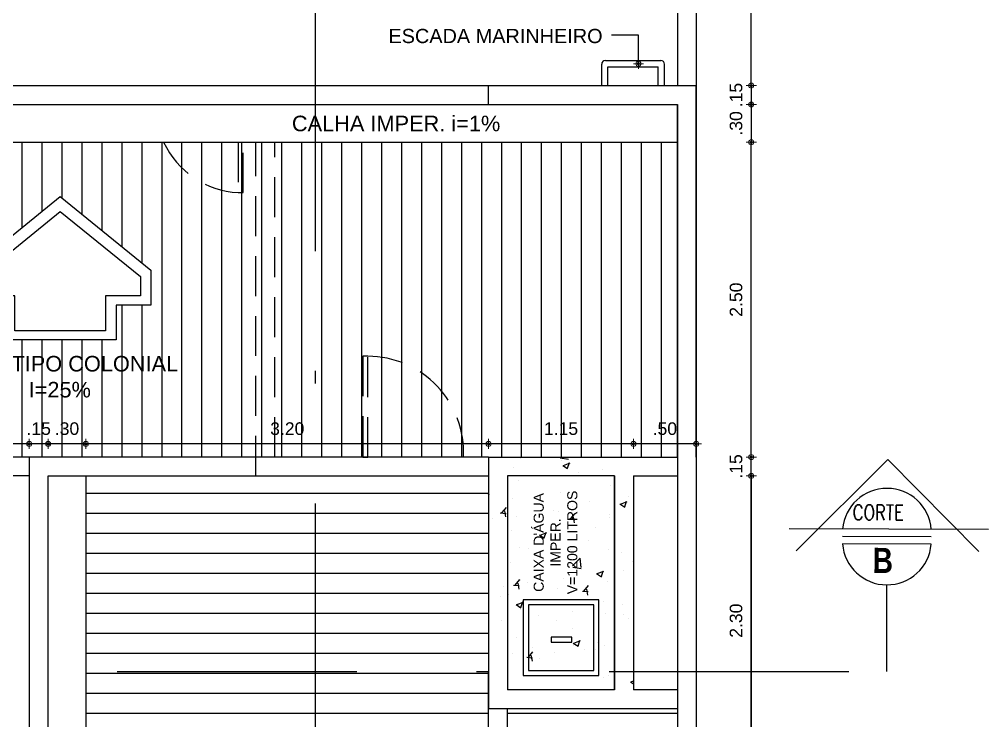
# Model space of a CAD drawing. Header units: millimetres. Extents: x 1540 to 1603, y 509.1 to 598.2.
# Drawn here: x 1560.97 to 1568.67, y 586.55 to 592.12 of the extents above; entities that cross this region are included whole.
import ezdxf

# ---------------------------------------------------------------- set-up
doc = ezdxf.new("R2010")
doc.units = ezdxf.units.MM
doc.linetypes.add('DASHDOT2', pattern=[12.7, 6.35, -3.175, 0, -3.175])
doc.linetypes.add('HIDDEN', pattern=[9.525, 6.35, -3.175])
for name, color, linetype in [('0-L. PISO', 4, 'Continuous'), ('0-TEXTO 01', 230, 'Continuous'), ('A-PEN-08', 8, 'Continuous'), ('A-PEN-B', 5, 'Continuous'), ('A-PEN-C', 4, 'Continuous'), ('A-PEN-G', 3, 'Continuous'), ('A-PEN-M', 6, 'Continuous'), ('A-PEN-R', 1, 'Continuous'), ('A-PEN-Y', 2, 'Continuous'), ('L-Cortes', 2, 'Continuous')]:
    doc.layers.add(name, color=color, linetype=linetype)
doc.layers.add('COTAS', color=53, linetype='Continuous', lineweight=9)
doc.styles.add('CARIMBO_DADOS', font='arial.ttf', dxfattribs={"height": 0.1})
doc.styles.add('REG60', font='romans.shx', dxfattribs={"width": 0.8, "height": 0.15})
doc.styles.add('SANSSERIF2', font='sanssb__.ttf', dxfattribs={"width": 0.8})
doc.dimstyles.new('COTAS_EXTERNAS', dxfattribs={"dimtxt": 0.1, "dimasz": 0.01, "dimexe": 0, "dimexo": 0, "dimgap": 0.07, "dimtad": 1, "dimzin": 5, "dimdsep": 46, "dimtxsty": 'CARIMBO_DADOS', "dimblk1": 'CIRCULOS', "dimblk2": 'CIRCULOS', "dimsah": 1, "dimcen": 0, "dimse1": 1, "dimse2": 1, "dimclrd": 8, "dimclre": 8, "dimclrt": 230, "dimadec": 0, "dimazin": 0, "dimtfac": 100, "dimtix": 1, "dimtmove": 2, "dimatfit": 3, "dimldrblk": 'CIRCULOS', "dimfxl": 1, "dimtolj": 1, "dimtzin": 5, "dimarcsym": 0})
doc.dimstyles.get("Standard").update_dxf_attribs({"dimtxt": 0.18, "dimasz": 0.18, "dimexe": 0.18, "dimexo": 0.0625, "dimgap": 0.09, "dimtad": 0, "dimtih": 1, "dimtoh": 1, "dimdec": 4, "dimzin": 0, "dimdsep": 46, "dimtxsty": 'Standard', "dimcen": 0.09, "dimadec": 0, "dimazin": 0, "dimtfac": 1, "dimtdec": 4, "dimtofl": 0, "dimtmove": 0, "dimatfit": 3, "dimfxl": 1, "dimtolj": 1, "dimtzin": 0, "dimarcsym": 0})

# ---------------------------------------------------------------- blocks, each defined once
blk = doc.blocks.new('CIRCULOS')
at = {"layer": 'COTAS'}
for p, q in [((-4, 0), (4, 0)), ((0, 4), (0, -4))]:
    blk.add_line(p, q, dxfattribs=at)
for radius in [2, 1]:
    blk.add_circle((0, 0), radius, dxfattribs=at)
blk = doc.blocks.new('*D545')
at = {"layer": 'A-PEN-08', "color": 8, "lineweight": -2, "ltscale": 0.05}
blk.add_line((1559.1397, 588.4859), (1559.1397, 581.7559), dxfattribs=at)
at = {"layer": 'Defpoints', "color": 0, "ltscale": 0.05}
for p in [(1559.3482, 588.4959), (1559.1397, 581.7459), (1561.1982, 581.7459)]:
    blk.add_point(p, dxfattribs=at)
at = {"layer": 'A-PEN-08', "color": 8, "lineweight": -2, "ltscale": 0.05, "xscale": 0.01, "yscale": 0.01, "zscale": 0.01}
for p, rotation in [((1559.1397, 588.4959), 90), ((1559.1397, 581.7459), 270)]:
    blk.add_blockref('CIRCULOS', p, dxfattribs=dict(at, rotation=rotation))
at = {"layer": 'A-PEN-08', "color": 230, "ltscale": 0.05, "insert": (1559.0187, 585.1209), "char_height": 0.1, "attachment_point": 5, "rotation": 90, "style": 'CARIMBO_DADOS'}
blk.add_mtext('\\A1;6.75', dxfattribs=at)
blk = doc.blocks.new('*D549')
at = {"layer": 'A-PEN-08', "color": 8, "lineweight": -2, "ltscale": 0.05}
blk.add_line((1559.5082, 592.3424), (1566.1882, 592.3424), dxfattribs=at)
at = {"layer": 'Defpoints', "color": 0, "ltscale": 0.05}
for p in [(1566.1982, 592.3424), (1559.4982, 591.4459), (1566.1982, 591.4459)]:
    blk.add_point(p, dxfattribs=at)
at = {"layer": 'A-PEN-08', "color": 8, "lineweight": -2, "ltscale": 0.05, "xscale": 0.01, "yscale": 0.01, "zscale": 0.01, "rotation": 180}
blk.add_blockref('CIRCULOS', (1559.4982, 592.3424), dxfattribs=at)
at = {"layer": 'A-PEN-08', "color": 8, "lineweight": -2, "ltscale": 0.05, "xscale": 0.01, "yscale": 0.01, "zscale": 0.01}
blk.add_blockref('CIRCULOS', (1566.1982, 592.3424), dxfattribs=at)
at = {"layer": 'A-PEN-08', "color": 230, "ltscale": 0.05, "insert": (1562.8482, 592.4635), "char_height": 0.1, "attachment_point": 5, "style": 'CARIMBO_DADOS'}
blk.add_mtext('\\A1;6.70', dxfattribs=at)
blk = doc.blocks.new('*D550')
at = {"layer": 'A-PEN-08', "color": 8, "lineweight": -2, "ltscale": 0.05}
for p, q in [((1566.1882, 592.3424), (1566.1782, 592.3424)), ((1566.1982, 592.3424), (1566.3482, 592.3424)), ((1566.3582, 592.3424), (1566.3682, 592.3424))]:
    blk.add_line(p, q, dxfattribs=at)
at = {"layer": 'Defpoints', "color": 0, "ltscale": 0.05}
for p in [(1566.3482, 592.3424), (1566.3482, 591.5959), (1566.1982, 591.4459)]:
    blk.add_point(p, dxfattribs=at)
at = {"layer": 'A-PEN-08', "color": 8, "lineweight": -2, "ltscale": 0.05, "xscale": 0.01, "yscale": 0.01, "zscale": 0.01}
blk.add_blockref('CIRCULOS', (1566.1982, 592.3424), dxfattribs=at)
at = {"layer": 'A-PEN-08', "color": 8, "lineweight": -2, "ltscale": 0.05, "xscale": 0.01, "yscale": 0.01, "zscale": 0.01, "rotation": 180}
blk.add_blockref('CIRCULOS', (1566.3482, 592.3424), dxfattribs=at)
at = {"layer": 'A-PEN-08', "color": 230, "ltscale": 0.05, "insert": (1566.2732, 592.4635), "char_height": 0.1, "attachment_point": 5, "style": 'CARIMBO_DADOS'}
blk.add_mtext('\\A1;.15', dxfattribs=at)
blk = doc.blocks.new('*D551')
at = {"layer": 'A-PEN-08', "color": 8, "lineweight": -2, "ltscale": 0.05}
for p, q in [((1566.7852, 591.6059), (1566.7852, 591.6159)), ((1566.7852, 591.5959), (1566.7852, 591.4459)), ((1566.7852, 591.4359), (1566.7852, 591.4259))]:
    blk.add_line(p, q, dxfattribs=at)
at = {"layer": 'Defpoints', "color": 0, "ltscale": 0.05}
for p in [(1566.3482, 591.5959), (1566.1982, 591.4459), (1566.7852, 591.4459)]:
    blk.add_point(p, dxfattribs=at)
at = {"layer": 'A-PEN-08', "color": 8, "lineweight": -2, "ltscale": 0.05, "xscale": 0.01, "yscale": 0.01, "zscale": 0.01}
for p, rotation in [((1566.7852, 591.5959), 270), ((1566.7852, 591.4459), 90)]:
    blk.add_blockref('CIRCULOS', p, dxfattribs=dict(at, rotation=rotation))
at = {"layer": 'A-PEN-08', "color": 230, "ltscale": 0.05, "insert": (1566.6642, 591.5209), "char_height": 0.1, "attachment_point": 5, "rotation": 90, "style": 'CARIMBO_DADOS'}
blk.add_mtext('\\A1;.15', dxfattribs=at)
blk = doc.blocks.new('*D552')
at = {"layer": 'A-PEN-08', "color": 8, "lineweight": -2, "ltscale": 0.05}
for p, q in [((1566.7852, 591.4559), (1566.7852, 591.4659)), ((1566.7852, 591.4459), (1566.7852, 591.1459)), ((1566.7852, 591.1359), (1566.7852, 591.1259))]:
    blk.add_line(p, q, dxfattribs=at)
at = {"layer": 'Defpoints', "color": 0, "ltscale": 0.05}
for p in [(1566.1982, 591.4459), (1566.1982, 591.1459), (1566.7852, 591.1459)]:
    blk.add_point(p, dxfattribs=at)
at = {"layer": 'A-PEN-08', "color": 8, "lineweight": -2, "ltscale": 0.05, "xscale": 0.01, "yscale": 0.01, "zscale": 0.01}
for p, rotation in [((1566.7852, 591.4459), 270), ((1566.7852, 591.1459), 90)]:
    blk.add_blockref('CIRCULOS', p, dxfattribs=dict(at, rotation=rotation))
at = {"layer": 'A-PEN-08', "color": 230, "ltscale": 0.05, "insert": (1566.6641, 591.2959), "char_height": 0.1, "attachment_point": 5, "rotation": 90, "style": 'CARIMBO_DADOS'}
blk.add_mtext('\\A1;.30', dxfattribs=at)
blk = doc.blocks.new('*D367')
at = {"layer": 'A-PEN-08', "color": 8, "lineweight": -2, "ltscale": 0.05}
blk.add_line((1566.7852, 586.2059), (1566.7852, 588.4859), dxfattribs=at)
at = {"layer": 'Defpoints', "color": 0, "ltscale": 0.05}
for p in [(1561.1982, 588.4959), (1566.7852, 588.4959), (1564.8482, 586.1959)]:
    blk.add_point(p, dxfattribs=at)
at = {"layer": 'A-PEN-08', "color": 8, "lineweight": -2, "ltscale": 0.05, "xscale": 0.01, "yscale": 0.01, "zscale": 0.01}
for p, rotation in [((1566.7852, 588.4959), 90), ((1566.7852, 586.1959), 270)]:
    blk.add_blockref('CIRCULOS', p, dxfattribs=dict(at, rotation=rotation))
at = {"layer": 'A-PEN-08', "color": 230, "ltscale": 0.05, "insert": (1566.6641, 587.3459), "char_height": 0.1, "attachment_point": 5, "rotation": 90, "style": 'CARIMBO_DADOS'}
blk.add_mtext('\\A1;2.30', dxfattribs=at)
blk = doc.blocks.new('*D368')
at = {"layer": 'A-PEN-08', "color": 8, "lineweight": -2, "ltscale": 0.05}
blk.add_line((1566.7852, 588.4859), (1566.7852, 586.2059), dxfattribs=at)
at = {"layer": 'Defpoints', "color": 0, "ltscale": 0.05}
for p in [(1561.1982, 588.4959), (1566.1982, 586.1959), (1566.7852, 586.1959)]:
    blk.add_point(p, dxfattribs=at)
at = {"layer": 'A-PEN-08', "color": 8, "lineweight": -2, "ltscale": 0.05, "xscale": 0.01, "yscale": 0.01, "zscale": 0.01}
for p, rotation in [((1566.7852, 588.4959), 90), ((1566.7852, 586.1959), 270)]:
    blk.add_blockref('CIRCULOS', p, dxfattribs=dict(at, rotation=rotation))
at = {"layer": 'A-PEN-08', "color": 230, "ltscale": 0.05, "insert": (1566.6641, 587.3459), "char_height": 0.1, "attachment_point": 5, "rotation": 90, "style": 'CARIMBO_DADOS'}
blk.add_mtext('\\A1;2.30', dxfattribs=at)
blk = doc.blocks.new('*D569')
at = {"layer": 'A-PEN-08', "color": 8, "lineweight": -2, "ltscale": 0.05}
blk.add_line((1566.3382, 588.7498), (1565.8582, 588.7498), dxfattribs=at)
at = {"layer": 'Defpoints', "color": 0, "ltscale": 0.05}
for p in [(1565.8482, 588.7498), (1565.8482, 588.4959), (1566.3482, 588.4959)]:
    blk.add_point(p, dxfattribs=at)
at = {"layer": 'A-PEN-08', "color": 8, "lineweight": -2, "ltscale": 0.05, "xscale": 0.01, "yscale": 0.01, "zscale": 0.01, "rotation": 180}
blk.add_blockref('CIRCULOS', (1565.8482, 588.7498), dxfattribs=at)
at = {"layer": 'A-PEN-08', "color": 8, "lineweight": -2, "ltscale": 0.05, "xscale": 0.01, "yscale": 0.01, "zscale": 0.01}
blk.add_blockref('CIRCULOS', (1566.3482, 588.7498), dxfattribs=at)
at = {"layer": 'A-PEN-08', "color": 230, "ltscale": 0.05, "insert": (1566.0982, 588.8708), "char_height": 0.1, "attachment_point": 5, "style": 'CARIMBO_DADOS'}
blk.add_mtext('\\A1;.50', dxfattribs=at)
blk = doc.blocks.new('*D371')
at = {"layer": 'A-PEN-08', "color": 8, "lineweight": -2, "ltscale": 0.05}
blk.add_line((1565.8382, 588.7498), (1564.7082, 588.7498), dxfattribs=at)
at = {"layer": 'Defpoints', "color": 0, "ltscale": 0.05}
for p in [(1564.6982, 588.7498), (1564.6982, 588.6307), (1565.8482, 588.6459)]:
    blk.add_point(p, dxfattribs=at)
at = {"layer": 'A-PEN-08', "color": 8, "lineweight": -2, "ltscale": 0.05, "xscale": 0.01, "yscale": 0.01, "zscale": 0.01, "rotation": 180}
blk.add_blockref('CIRCULOS', (1564.6982, 588.7498), dxfattribs=at)
at = {"layer": 'A-PEN-08', "color": 8, "lineweight": -2, "ltscale": 0.05, "xscale": 0.01, "yscale": 0.01, "zscale": 0.01}
blk.add_blockref('CIRCULOS', (1565.8482, 588.7498), dxfattribs=at)
at = {"layer": 'A-PEN-08', "color": 230, "ltscale": 0.05, "insert": (1565.2732, 588.8708), "char_height": 0.1, "attachment_point": 5, "style": 'CARIMBO_DADOS'}
blk.add_mtext('\\A1;1.15', dxfattribs=at)
blk = doc.blocks.new('*D570')
at = {"layer": 'A-PEN-08', "color": 8, "lineweight": -2, "ltscale": 0.05}
for p, q in [((1566.7852, 588.6559), (1566.7852, 588.6659)), ((1566.7852, 588.4959), (1566.7852, 588.6459)), ((1566.7852, 588.4859), (1566.7852, 588.4759))]:
    blk.add_line(p, q, dxfattribs=at)
at = {"layer": 'Defpoints', "color": 0, "ltscale": 0.05}
for p in [(1566.1497, 588.6459), (1566.7852, 588.6459), (1566.1982, 588.4959)]:
    blk.add_point(p, dxfattribs=at)
at = {"layer": 'A-PEN-08', "color": 8, "lineweight": -2, "ltscale": 0.05, "xscale": 0.01, "yscale": 0.01, "zscale": 0.01}
for p, rotation in [((1566.7852, 588.6459), 270), ((1566.7852, 588.4959), 90)]:
    blk.add_blockref('CIRCULOS', p, dxfattribs=dict(at, rotation=rotation))
at = {"layer": 'A-PEN-08', "color": 230, "ltscale": 0.05, "insert": (1566.6642, 588.5709), "char_height": 0.1, "attachment_point": 5, "rotation": 90, "style": 'CARIMBO_DADOS'}
blk.add_mtext('\\A1;.15', dxfattribs=at)
blk = doc.blocks.new('*D571')
at = {"layer": 'A-PEN-08', "color": 8, "lineweight": -2, "ltscale": 0.05}
blk.add_line((1566.7852, 588.6559), (1566.7852, 591.1359), dxfattribs=at)
at = {"layer": 'Defpoints', "color": 0, "ltscale": 0.05}
for p in [(1566.1982, 591.1459), (1566.7852, 591.1459), (1566.1497, 588.6459)]:
    blk.add_point(p, dxfattribs=at)
at = {"layer": 'A-PEN-08', "color": 8, "lineweight": -2, "ltscale": 0.05, "xscale": 0.01, "yscale": 0.01, "zscale": 0.01}
for p, rotation in [((1566.7852, 591.1459), 90), ((1566.7852, 588.6459), 270)]:
    blk.add_blockref('CIRCULOS', p, dxfattribs=dict(at, rotation=rotation))
at = {"layer": 'A-PEN-08', "color": 230, "ltscale": 0.05, "insert": (1566.6642, 589.8959), "char_height": 0.1, "attachment_point": 5, "rotation": 90, "style": 'CARIMBO_DADOS'}
blk.add_mtext('\\A1;2.50', dxfattribs=at)
blk = doc.blocks.new('*D572')
at = {"layer": 'A-PEN-08', "color": 8, "lineweight": -2, "ltscale": 0.05}
blk.add_line((1564.6882, 588.7498), (1561.5082, 588.7498), dxfattribs=at)
at = {"layer": 'Defpoints', "color": 0, "ltscale": 0.05}
for p in [(1561.4982, 588.7498), (1564.6982, 588.6307), (1561.4982, 588.4959)]:
    blk.add_point(p, dxfattribs=at)
at = {"layer": 'A-PEN-08', "color": 8, "lineweight": -2, "ltscale": 0.05, "xscale": 0.01, "yscale": 0.01, "zscale": 0.01, "rotation": 180}
blk.add_blockref('CIRCULOS', (1561.4982, 588.7498), dxfattribs=at)
at = {"layer": 'A-PEN-08', "color": 8, "lineweight": -2, "ltscale": 0.05, "xscale": 0.01, "yscale": 0.01, "zscale": 0.01}
blk.add_blockref('CIRCULOS', (1564.6982, 588.7498), dxfattribs=at)
at = {"layer": 'A-PEN-08', "color": 230, "ltscale": 0.05, "insert": (1563.0982, 588.8709), "char_height": 0.1, "attachment_point": 5, "style": 'CARIMBO_DADOS'}
blk.add_mtext('\\A1;3.20', dxfattribs=at)
blk = doc.blocks.new('*D573')
at = {"layer": 'A-PEN-08', "color": 8, "lineweight": -2, "ltscale": 0.05}
for p, q in [((1561.1882, 588.7498), (1561.1782, 588.7498)), ((1561.4982, 588.7498), (1561.1982, 588.7498)), ((1561.5082, 588.7498), (1561.5182, 588.7498))]:
    blk.add_line(p, q, dxfattribs=at)
at = {"layer": 'Defpoints', "color": 0, "ltscale": 0.05}
for p in [(1561.1982, 588.7498), (1561.1982, 588.4959), (1561.4982, 588.4959)]:
    blk.add_point(p, dxfattribs=at)
at = {"layer": 'A-PEN-08', "color": 8, "lineweight": -2, "ltscale": 0.05, "xscale": 0.01, "yscale": 0.01, "zscale": 0.01}
blk.add_blockref('CIRCULOS', (1561.1982, 588.7498), dxfattribs=at)
at = {"layer": 'A-PEN-08', "color": 8, "lineweight": -2, "ltscale": 0.05, "xscale": 0.01, "yscale": 0.01, "zscale": 0.01, "rotation": 180}
blk.add_blockref('CIRCULOS', (1561.4982, 588.7498), dxfattribs=at)
at = {"layer": 'A-PEN-08', "color": 230, "ltscale": 0.05, "insert": (1561.3482, 588.8709), "char_height": 0.1, "attachment_point": 5, "style": 'CARIMBO_DADOS'}
blk.add_mtext('\\A1;.30', dxfattribs=at)
blk = doc.blocks.new('*D574')
at = {"layer": 'A-PEN-08', "color": 8, "lineweight": -2, "ltscale": 0.05}
for p, q in [((1561.0382, 588.7498), (1561.0282, 588.7498)), ((1561.1982, 588.7498), (1561.0482, 588.7498)), ((1561.2082, 588.7498), (1561.2182, 588.7498))]:
    blk.add_line(p, q, dxfattribs=at)
at = {"layer": 'Defpoints', "color": 0, "ltscale": 0.05}
for p in [(1561.0482, 588.7498), (1561.0482, 588.6459), (1561.1982, 588.4959)]:
    blk.add_point(p, dxfattribs=at)
at = {"layer": 'A-PEN-08', "color": 8, "lineweight": -2, "ltscale": 0.05, "xscale": 0.01, "yscale": 0.01, "zscale": 0.01}
blk.add_blockref('CIRCULOS', (1561.0482, 588.7498), dxfattribs=at)
at = {"layer": 'A-PEN-08', "color": 8, "lineweight": -2, "ltscale": 0.05, "xscale": 0.01, "yscale": 0.01, "zscale": 0.01, "rotation": 180}
blk.add_blockref('CIRCULOS', (1561.1982, 588.7498), dxfattribs=at)
at = {"layer": 'A-PEN-08', "color": 230, "ltscale": 0.05, "insert": (1561.1232, 588.8708), "char_height": 0.1, "attachment_point": 5, "style": 'CARIMBO_DADOS'}
blk.add_mtext('\\A1;.15', dxfattribs=at)
blk = doc.blocks.new('*D575')
at = {"layer": 'A-PEN-08', "color": 8, "lineweight": -2, "ltscale": 0.05}
blk.add_line((1561.0382, 588.7498), (1559.5082, 588.7498), dxfattribs=at)
at = {"layer": 'Defpoints', "color": 0, "ltscale": 0.05}
for p in [(1559.4982, 588.7498), (1559.4982, 588.6459), (1561.0482, 588.6459)]:
    blk.add_point(p, dxfattribs=at)
at = {"layer": 'A-PEN-08', "color": 8, "lineweight": -2, "ltscale": 0.05, "xscale": 0.01, "yscale": 0.01, "zscale": 0.01, "rotation": 180}
blk.add_blockref('CIRCULOS', (1559.4982, 588.7498), dxfattribs=at)
at = {"layer": 'A-PEN-08', "color": 8, "lineweight": -2, "ltscale": 0.05, "xscale": 0.01, "yscale": 0.01, "zscale": 0.01}
blk.add_blockref('CIRCULOS', (1561.0482, 588.7498), dxfattribs=at)
at = {"layer": 'A-PEN-08', "color": 230, "ltscale": 0.05, "insert": (1560.2732, 588.8708), "char_height": 0.1, "attachment_point": 5, "style": 'CARIMBO_DADOS'}
blk.add_mtext('\\A1;1.55', dxfattribs=at)
blk = doc.blocks.new('*D578')
at = {"layer": 'A-PEN-08', "color": 8, "lineweight": -2, "ltscale": 0.05}
blk.add_line((1566.7852, 591.6059), (1566.7852, 594.5859), dxfattribs=at)
at = {"layer": 'Defpoints', "color": 0, "ltscale": 0.05}
for p in [(1566.1982, 594.5959), (1566.7852, 594.5959), (1566.3482, 591.5959)]:
    blk.add_point(p, dxfattribs=at)
at = {"layer": 'A-PEN-08', "color": 8, "lineweight": -2, "ltscale": 0.05, "xscale": 0.01, "yscale": 0.01, "zscale": 0.01}
for p, rotation in [((1566.7852, 594.5959), 90), ((1566.7852, 591.5959), 270)]:
    blk.add_blockref('CIRCULOS', p, dxfattribs=dict(at, rotation=rotation))
at = {"layer": 'A-PEN-08', "color": 230, "ltscale": 0.05, "insert": (1566.6641, 593.0959), "char_height": 0.1, "attachment_point": 5, "rotation": 90, "style": 'CARIMBO_DADOS'}
blk.add_mtext('\\A1;3.00', dxfattribs=at)

msp = doc.modelspace()

# ---------------------------------------------------------------- hatches: boundary and pattern name
at = {"layer": 'A-PEN-B', "ltscale": 0.05}
h = msp.add_hatch(dxfattribs=at)
h.set_pattern_fill('LINE', color=8, scale=0.05, angle=90, style=0)
h.set_pattern_definition([(90, (-2519.20092, 406.11288), (-0.15875, 1e-17), [])])
h.paths.add_polyline_path([(1560.5743, 590.13), (1560.5743, 589.8529), (1560.8514, 589.8529), (1560.8514, 589.5758), (1561.7382, 589.5758), (1561.7382, 589.8529), (1562.0153, 589.8529), (1562.0153, 590.13), (1561.2948, 590.7148)], flags=0)
h.paths.add_polyline_path([(1559.4982, 588.6459), (1566.1982, 588.6459), (1566.1982, 591.1459), (1559.4982, 591.1459)])
h = msp.add_hatch(dxfattribs=at)
h.set_pattern_fill('LINE', color=8, scale=0.05, style=0)
h.set_pattern_definition([(7e-15, (-2519.20092, 406.11288), (0, 0.15875), [])])
h.paths.add_polyline_path([(1561.4982, 581.7459), (1564.6982, 581.7459), (1564.6982, 588.4959), (1561.4982, 588.4959)])
h.paths.add_polyline_path([(1563.2197, 585.432), (1563.2197, 585.7091), (1562.9426, 585.7091), (1562.3577, 584.9886), (1562.9426, 584.2681), (1563.2197, 584.2681), (1563.2197, 584.5452), (1563.4968, 584.5452), (1563.4968, 585.432)], flags=0)

# ---------------------------------------------------------------- linework, layer by layer
at = {"color": 6}
for p, q in [((1567.1406, 587.9019), (1567.8698, 588.6258)), ((1568.5936, 587.8966), (1567.8698, 588.6258)), ((1568.6706, 588.0699), (1567.0872, 588.0757))]:
    msp.add_line(p, q, dxfattribs=at)
for p, q in [((1568.2149, 588.0126), (1567.5097, 588.0152)), ((1568.2147, 587.9536), (1567.5095, 587.9562))]:
    msp.add_line(p, q)
for centre, start, end in [((1567.8624, 588.0433), 4.56915, 175.00876), ((1567.8622, 587.9844), 184.56915, 355.00876)]:
    msp.add_arc(centre, 0.3538, start, end)
at = {"layer": '0-L. PISO', "color": 6, "ltscale": 0.05}
for p, q in [((1565.5963, 591.5959), (1565.5963, 591.7659)), ((1565.6263, 591.7959), (1566.0663, 591.7959)), ((1565.6463, 591.7459), (1566.0463, 591.7459)), ((1565.6463, 591.5959), (1565.6463, 591.7459)), ((1566.0463, 591.5959), (1566.0463, 591.7459)), ((1566.0963, 591.5959), (1566.0963, 591.7659))]:
    msp.add_line(p, q, dxfattribs=at)
for centre, start, end in [((1565.6263, 591.7659), 90, 180), ((1566.0663, 591.7659), 0, 90)]:
    msp.add_arc(centre, 0.03, start, end, dxfattribs=at)
at = {"layer": 'A-PEN-08', "ltscale": 0.05}
for p, q in [((1564.9519, 588.6307), (1564.9519, 588.6307)), ((1565.2655, 588.6402), (1565.3333, 588.6297)), ((1565.2807, 588.6153), (1565.2807, 588.6153)), ((1565.2865, 588.5798), (1565.3244, 588.5543)), ((1565.2917, 588.5789), (1565.345, 588.5994)), ((1565.3244, 588.5562), (1565.3399, 588.6023)), ((1565.3323, 588.6374), (1565.3313, 588.6459)), ((1564.8958, 588.5666), (1564.8958, 588.5666)), ((1565.4138, 588.5229), (1565.4138, 588.5229)), ((1565.6046, 588.548), (1565.6046, 588.548)), ((1564.9326, 588.4595), (1564.9326, 588.4595)), ((1564.6982, 588.3522), (1564.6996, 588.3565)), ((1564.6982, 588.3511), (1564.7048, 588.3536)), ((1565.2714, 588.3617), (1565.2714, 588.3617)), ((1565.6672, 588.4188), (1565.6672, 588.4188)), ((1564.8865, 588.3129), (1564.8865, 588.3129)), ((1565.0943, 588.3121), (1565.0943, 588.3121)), ((1565.5011, 588.2949), (1565.5011, 588.2949)), ((1565.6927, 588.2855), (1565.6927, 588.2855)), ((1565.7414, 588.273), (1565.7793, 588.2475)), ((1565.7465, 588.2721), (1565.7999, 588.2926)), ((1565.7793, 588.2494), (1565.7947, 588.2955)), ((1565.8092, 588.3286), (1565.8092, 588.3286)), ((1564.7906, 588.2022), (1564.8362, 588.1982)), ((1564.8024, 588.2018), (1564.8392, 588.2456)), ((1564.8347, 588.1703), (1564.8259, 588.2181)), ((1564.8482, 588.2269), (1564.8482, 588.2269)), ((1565.2133, 588.2224), (1565.2133, 588.2224)), ((1565.255, 588.2097), (1565.255, 588.2097)), ((1565.349, 588.154), (1565.3857, 588.1977)), ((1565.3648, 588.2523), (1565.3648, 588.2523)), ((1565.4041, 588.2475), (1565.4041, 588.2475)), ((1565.6618, 588.1925), (1565.6618, 588.1925)), ((1564.7321, 588.159), (1564.7321, 588.159)), ((1564.9204, 588.176), (1564.9204, 588.176)), ((1565.3372, 588.1544), (1565.3827, 588.1504)), ((1565.3812, 588.1225), (1565.3724, 588.1703)), ((1565.6579, 588.1651), (1565.6579, 588.1651)), ((1564.8773, 588.0592), (1564.8773, 588.0592)), ((1565.1063, 588.0264), (1565.1596, 588.0468)), ((1565.139, 588.0037), (1565.1545, 588.0497)), ((1565.2621, 588.108), (1565.2621, 588.108)), ((1565.5474, 588.085), (1565.5474, 588.085)), ((1565.1011, 588.0273), (1565.139, 588.0017)), ((1565.103, 588.0087), (1565.103, 588.0087)), ((1565.4922, 587.9849), (1565.4922, 587.9849)), ((1564.9427, 587.9247), (1564.9427, 587.9247)), ((1565.0129, 587.9218), (1565.0129, 587.9218)), ((1565.2036, 587.9469), (1565.2036, 587.9469)), ((1565.3495, 587.9075), (1565.3495, 587.9075)), ((1565.6487, 587.9115), (1565.6487, 587.9115)), ((1565.7563, 587.8903), (1565.7563, 587.8903)), ((1564.868, 587.8056), (1564.868, 587.8056)), ((1565.2529, 587.8543), (1565.2529, 587.8543)), ((1565.3647, 587.7804), (1565.4241, 587.8422)), ((1565.4333, 587.769), (1565.4249, 587.8414)), ((1565.8384, 587.8183), (1565.8384, 587.8183)), ((1565.3666, 587.7718), (1565.4343, 587.7613)), ((1565.394, 587.742), (1565.394, 587.742)), ((1565.5611, 587.7196), (1565.6145, 587.74)), ((1565.5939, 587.6969), (1565.6093, 587.7429)), ((1565.773, 587.7477), (1565.773, 587.7477)), ((1564.9082, 587.6286), (1564.9449, 587.6724)), ((1564.9496, 587.6658), (1564.9496, 587.6658)), ((1565.2918, 587.6844), (1565.2918, 587.6844)), ((1565.556, 587.7205), (1565.5939, 587.6949)), ((1565.6394, 587.6578), (1565.6394, 587.6578)), ((1564.8124, 587.6213), (1564.8124, 587.6213)), ((1564.8963, 587.629), (1564.9419, 587.625)), ((1564.9404, 587.5972), (1564.9316, 587.6449)), ((1565.0032, 587.6464), (1565.0032, 587.6464)), ((1565.2436, 587.6007), (1565.2436, 587.6007)), ((1565.4429, 587.5812), (1565.4884, 587.5772)), ((1565.4547, 587.5808), (1565.4914, 587.6246)), ((1565.487, 587.5494), (1565.4781, 587.5971)), ((1564.7944, 587.5353), (1564.7944, 587.5353)), ((1564.8587, 587.5519), (1564.8587, 587.5519)), ((1564.9536, 587.4511), (1564.9691, 587.4972)), ((1565.2011, 587.5182), (1565.2011, 587.5182)), ((1565.6079, 587.501), (1565.6079, 587.501)), ((1564.9157, 587.4747), (1564.9536, 587.4491)), ((1564.9209, 587.4738), (1564.9742, 587.4943)), ((1564.955, 587.433), (1564.955, 587.433)), ((1565.5726, 587.4472), (1565.5726, 587.4472)), ((1565.7633, 587.4723), (1565.7633, 587.4723)), ((1564.8027, 587.3459), (1564.8027, 587.3459)), ((1565.0913, 587.3838), (1565.0913, 587.3838)), ((1565.2343, 587.347), (1565.2343, 587.347)), ((1565.3618, 587.4158), (1565.3618, 587.4158)), ((1565.6301, 587.4041), (1565.6301, 587.4041)), ((1565.7686, 587.3986), (1565.7686, 587.3986)), ((1565.8069, 587.3637), (1565.8069, 587.3637)), ((1564.8495, 587.2982), (1564.8495, 587.2982)), ((1565.3625, 587.2874), (1565.3625, 587.2874)), ((1564.9182, 587.2111), (1564.9182, 587.2111)), ((1565.4085, 587.1443), (1565.4239, 587.1904)), ((1565.0495, 587.1308), (1565.0495, 587.1308)), ((1565.3706, 587.1679), (1565.4085, 587.1423)), ((1565.3721, 587.1467), (1565.3721, 587.1467)), ((1565.3757, 587.167), (1565.4291, 587.1875)), ((1565.4563, 587.1136), (1565.4563, 587.1136)), ((1565.5451, 587.1201), (1565.5451, 587.1201)), ((1565.5629, 587.1718), (1565.5629, 587.1718)), ((1565.6209, 587.1505), (1565.6209, 587.1505)), ((1564.8909, 587.0833), (1564.8909, 587.0833)), ((1565.0021, 587.0559), (1565.0476, 587.0519)), ((1565.0139, 587.0554), (1565.0506, 587.0992)), ((1565.0461, 587.024), (1565.0373, 587.0718)), ((1565.1007, 587.0438), (1565.1007, 587.0438)), ((1565.2251, 587.0933), (1565.2251, 587.0933)), ((1565.6116, 586.8968), (1565.6116, 586.8968)), ((1565.651, 586.9092), (1565.651, 586.9092)), ((1565.8254, 586.8611), (1565.8482, 586.8457)), ((1565.8306, 586.8602), (1565.8482, 586.867)), ((1565.8361, 586.8534), (1565.8361, 586.8534)), ((1565.4505, 586.6087), (1565.4505, 586.6087))]:
    msp.add_line(p, q, dxfattribs=at)
at = {"layer": 'A-PEN-B', "ltscale": 0.05}
for p, q in [((1566.3482, 594.7459), (1566.3482, 591.5959)), ((1566.1982, 594.5959), (1566.1982, 591.5959)), ((1566.3482, 588.6459), (1566.3482, 591.5959)), ((1566.1982, 588.6459), (1566.1982, 591.4459)), ((1566.1982, 591.4459), (1566.1982, 588.6459)), ((1564.6982, 588.6459), (1564.6982, 588.6459)), ((1564.6982, 588.6459), (1565.8482, 588.6459)), ((1564.6982, 588.6459), (1564.6982, 586.7704)), ((1565.8482, 588.6459), (1566.1982, 588.6459)), ((1565.6982, 588.4959), (1565.6982, 586.7959)), ((1564.6982, 586.7704), (1564.6982, 586.6437)), ((1565.6982, 586.7959), (1564.8482, 586.7959)), ((1566.1982, 586.7959), (1565.8482, 586.7959))]:
    msp.add_line(p, q, dxfattribs=at)
at = {"layer": 'A-PEN-B', "color": 2, "ltscale": 0.05}
msp.add_line((1566.3482, 591.5959), (1566.3482, 577.0959), dxfattribs=at)
at = {"layer": 'A-PEN-B', "color": 3, "ltscale": 0.05}
for p, q in [((1561.1982, 581.7459), (1561.1982, 588.4959)), ((1561.1982, 588.4959), (1564.6982, 588.4959))]:
    msp.add_line(p, q, dxfattribs=at)
at = {"layer": 'A-PEN-B', "color": 5, "ltscale": 0.05}
for p, q in [((1565.6982, 588.4959), (1564.8482, 588.4959)), ((1564.8482, 588.4959), (1564.8482, 586.7959)), ((1565.6982, 586.7959), (1565.6982, 588.4959)), ((1565.8482, 588.4959), (1565.8482, 586.7959)), ((1566.1982, 586.6459), (1564.6982, 586.6459))]:
    msp.add_line(p, q, dxfattribs=at)
at = {"layer": 'A-PEN-B', "color": 6, "ltscale": 0.05}
msp.add_line((1566.1982, 586.6089), (1564.8482, 586.6089), dxfattribs=at)
at = {"layer": 'A-PEN-B', "color": 2, "ltscale": 0.05}
for points in [[(1561.0482, 588.4959), (1559.3482, 588.4959), (1559.3482, 591.5959), (1559.4982, 591.5959), (1566.3482, 591.5959), (1566.3482, 586.0459)], [(1561.0482, 588.6459), (1559.4982, 588.6459), (1559.4982, 591.4459), (1566.1982, 591.4459), (1566.1982, 586.0459)]]:
    msp.add_lwpolyline(points, dxfattribs=at)
at = {"layer": 'A-PEN-B', "color": 3, "ltscale": 0.05}
for points in [[(1564.6982, 591.4459), (1564.6982, 591.5959)], [(1564.6982, 588.6459), (1561.0482, 588.6459), (1561.0482, 581.5959), (1564.8482, 581.5959), (1564.8482, 586.6459)]]:
    msp.add_lwpolyline(points, dxfattribs=at)
at = {"layer": 'A-PEN-B', "color": 6, "ltscale": 0.05}
for points in [[(1559.4982, 591.1459), (1566.1982, 591.1459)], [(1561.4982, 588.4959), (1561.4982, 581.7459)]]:
    msp.add_lwpolyline(points, dxfattribs=at)
at = {"layer": 'A-PEN-B', "color": 5, "ltscale": 0.05}
msp.add_lwpolyline([(1565.8482, 588.4959), (1566.1982, 588.4959)], dxfattribs=at)
at = {"layer": 'A-PEN-B', "color": 3, "ltscale": 0.05}
for points in [[(1564.9736, 586.9106), (1565.5736, 586.9106), (1565.5736, 587.5106), (1564.9736, 587.5106)], [(1565.0136, 586.9506), (1565.5336, 586.9506), (1565.5336, 587.4706), (1565.0136, 587.4706)], [(1565.1944, 587.1756), (1565.3602, 587.1756), (1565.3602, 587.2156), (1565.1944, 587.2156)]]:
    msp.add_lwpolyline(points, close=True, dxfattribs=at)
at = {"layer": 'A-PEN-C', "ltscale": 0.05}
msp.add_line((1564.8482, 588.3959), (1564.8482, 587.7959), dxfattribs=at)
at = {"layer": 'A-PEN-G', "color": 8, "linetype": 'HIDDEN', "ltscale": 0.05}
for p, q in [((1562.8482, 588.4959), (1562.8482, 591.1459)), ((1562.9982, 588.6459), (1562.9982, 591.1459)), ((1565.6982, 588.4959), (1565.6982, 586.7959))]:
    msp.add_line(p, q, dxfattribs=at)
at = {"layer": 'A-PEN-G', "ltscale": 0.05}
msp.add_line((1564.6982, 581.7459), (1564.6982, 586.9429), dxfattribs=at)
at = {"layer": 'A-PEN-G', "color": 8, "linetype": 'HIDDEN', "ltscale": 0.05}
msp.add_lwpolyline([(1562.7082, 591.1459), (1562.7082, 590.7459), (1562.7482, 590.7459), (1562.7482, 591.1459)], dxfattribs=at)
at = {"layer": 'A-PEN-G'}
msp.add_lwpolyline([(1561.2948, 590.7148), (1562.0153, 590.13), (1562.0153, 589.8529), (1561.7382, 589.8529), (1561.7382, 589.5758), (1560.8514, 589.5758), (1560.8514, 589.8529), (1560.5743, 589.8529), (1560.5743, 590.13)], close=True, dxfattribs=at)
at = {"layer": 'A-PEN-G', "color": 8, "linetype": 'HIDDEN', "ltscale": 0.05}
msp.add_lwpolyline([(1563.6982, 588.6459), (1563.7382, 588.6459), (1563.7382, 589.4459), (1563.6982, 589.4459)], close=True, dxfattribs=at)
for centre, radius, start, end in [((1562.7494, 591.4459), 0.7012, 205.32996, 266.63063), ((1563.7378, 588.6844), 0.7614, 357.096, 89.9664)]:
    msp.add_arc(centre, radius, start, end, dxfattribs=at)
at = {"layer": 'A-PEN-M'}
msp.add_lwpolyline([(1561.2948, 590.5974), (1561.9322, 590.08), (1561.9322, 589.9256), (1561.6551, 589.9256), (1561.6551, 589.6485), (1560.9346, 589.6485), (1560.9346, 589.9256), (1560.6574, 589.9256), (1560.6574, 590.08)], close=True, dxfattribs=at)
at = {"layer": 'A-PEN-R', "linetype": 'DASHDOT2', "ltscale": 0.3}
for p, q in [((1563.319, 596.0972), (1563.319, 567.0843)), ((1567.8609, 586.9429), (1567.8609, 587.6306)), ((1557.8355, 586.9429), (1567.8609, 586.9429))]:
    msp.add_line(p, q, dxfattribs=at)

# ---------------------------------------------------------------- texts
at = {"color": 230, "insert": (1563.9629, 591.2945), "char_height": 0.123653, "width": 3.353, "attachment_point": 5, "style": 'CARIMBO_DADOS'}
msp.add_mtext('CALHA IMPER. i=1%', dxfattribs=at)
at = {"color": 230, "insert": (1561.2667, 589.2833), "char_height": 0.123653, "attachment_point": 5, "style": 'CARIMBO_DADOS'}
msp.add_mtext('TELHA TIPO COLONIAL\\P I=25%', dxfattribs=at)
at = {"color": 230, "insert": (1565.23, 587.9674), "char_height": 0.08, "width": 3.353, "attachment_point": 5, "rotation": 90, "style": 'CARIMBO_DADOS'}
msp.add_mtext("CAIXA D'ÁGUA \\PIMPER. \\PV=1200 LITROS", dxfattribs=at)
at = {"layer": '0-TEXTO 01', "color": 230, "insert": (1565.6036, 592.0467), "char_height": 0.113, "width": 1.740305, "attachment_point": 3, "style": 'CARIMBO_DADOS'}
msp.add_mtext('\\A1;ESCADA MARINHEIRO', dxfattribs=at)
at = {"layer": 'L-Cortes', "color": 7, "width": 0.8}
for s, height, style, p in [('CORTE', 0.12, 'REG60', (1567.5906, 588.146)), ('B', 0.2, 'SANSSERIF2', (1567.7489, 587.7248))]:
    msp.add_text(s, height=height, rotation=359.78895, dxfattribs=dict(at, style=style)).set_placement(p)

# ---------------------------------------------------------------- dimensions: what is measured, and where the dimension line sits
at = {"layer": 'A-PEN-08', "ltscale": 0.05}
for base, p1, p2, picture, middle in [((1566.7852, 594.5959), (1566.3482, 591.5959), (1566.1982, 594.5959), '*D578', (1566.6641, 593.0959)), ((1566.7852, 591.4459), (1566.3482, 591.5959), (1566.1982, 591.4459), '*D551', (1566.6642, 591.5209)), ((1566.7852, 591.1459), (1566.1982, 591.4459), (1566.1982, 591.1459), '*D552', (1566.6641, 591.2959)), ((1566.7852, 591.1459), (1566.1497, 588.6459), (1566.1982, 591.1459), '*D571', (1566.6642, 589.8959)), ((1566.7852, 588.6459), (1566.1982, 588.4959), (1566.1497, 588.6459), '*D570', (1566.6642, 588.5709)), ((1559.1397, 581.7459), (1559.3482, 588.4959), (1561.1982, 581.7459), '*D545', (1559.0187, 585.1209)), ((1566.7852, 588.4959), (1564.8482, 586.1959), (1561.1982, 588.4959), '*D367', (1566.6641, 587.3459)), ((1566.7852, 586.1959), (1561.1982, 588.4959), (1566.1982, 586.1959), '*D368', (1566.6641, 587.3459))]:
    dim = msp.add_linear_dim(base=base, p1=p1, p2=p2, angle=90, dimstyle='Standard', override={"dimtxt": 0.1, "dimasz": 0.01, "dimexe": 0, "dimexo": 0, "dimgap": 0.07, "dimtad": 1, "dimtih": 0, "dimtoh": 0, "dimdec": 2, "dimzin": 5, "dimtxsty": 'CARIMBO_DADOS', "dimblk1": 'CIRCULOS', "dimblk2": 'CIRCULOS', "dimsah": 1, "dimcen": 0, "dimse1": 1, "dimse2": 1, "dimclrd": 8, "dimclre": 8, "dimclrt": 230, "dimtfac": 100, "dimtdec": 2, "dimtix": 1, "dimtofl": 1, "dimtmove": 2, "dimldrblk": 'CIRCULOS', "dimfxl": 0, "dimfxlon": 1, "dimtzin": 5, "dimarcsym": 1}, dxfattribs=at)
    dim.commit()
    dim.dimension.update_dxf_attribs({"geometry": picture, "text_midpoint": middle})
for base, p1, p2, picture, middle in [((1566.1982, 592.3424), (1559.4982, 591.4459), (1566.1982, 591.4459), '*D549', (1562.8482, 592.4635)), ((1566.3482, 592.3424), (1566.1982, 591.4459), (1566.3482, 591.5959), '*D550', (1566.2732, 592.4635)), ((1559.4982, 588.7498), (1561.0482, 588.6459), (1559.4982, 588.6459), '*D575', (1560.2732, 588.8708)), ((1561.0482, 588.7498), (1561.1982, 588.4959), (1561.0482, 588.6459), '*D574', (1561.1232, 588.8708)), ((1561.1982, 588.7498), (1561.4982, 588.4959), (1561.1982, 588.4959), '*D573', (1561.3482, 588.8709)), ((1561.4982, 588.7498), (1564.6982, 588.6307), (1561.4982, 588.4959), '*D572', (1563.0982, 588.8709)), ((1564.6982, 588.7498), (1565.8482, 588.6459), (1564.6982, 588.6307), '*D371', (1565.2732, 588.8708)), ((1565.8482, 588.7498), (1566.3482, 588.4959), (1565.8482, 588.4959), '*D569', (1566.0982, 588.8708))]:
    dim = msp.add_linear_dim(base=base, p1=p1, p2=p2, dimstyle='Standard', override={"dimtxt": 0.1, "dimasz": 0.01, "dimexe": 0, "dimexo": 0, "dimgap": 0.07, "dimtad": 1, "dimtih": 0, "dimtoh": 0, "dimdec": 2, "dimzin": 5, "dimtxsty": 'CARIMBO_DADOS', "dimblk1": 'CIRCULOS', "dimblk2": 'CIRCULOS', "dimsah": 1, "dimcen": 0, "dimse1": 1, "dimse2": 1, "dimclrd": 8, "dimclre": 8, "dimclrt": 230, "dimtfac": 100, "dimtdec": 2, "dimtix": 1, "dimtofl": 1, "dimtmove": 2, "dimldrblk": 'CIRCULOS', "dimfxl": 0, "dimfxlon": 1, "dimtzin": 5, "dimarcsym": 1}, dxfattribs=at)
    dim.commit()
    dim.dimension.update_dxf_attribs({"geometry": picture, "text_midpoint": middle})

# ---------------------------------------------------------------- leaders
at = {"layer": 'A-PEN-Y', "annotation_type": 0, "has_hookline": 1, "hookline_direction": 1, "text_width": 1.6821}
msp.add_leader([(1565.888, 591.7703), (1565.888, 591.9967), (1565.6736, 591.9967)], dimstyle='COTAS_EXTERNAS', override={"dimgap": 0.07, "dimtad": 0, "dimfxl": 0, "dimfxlon": 1, "dimarcsym": 1}, dxfattribs=at)

doc.saveas('drawing.dxf')
